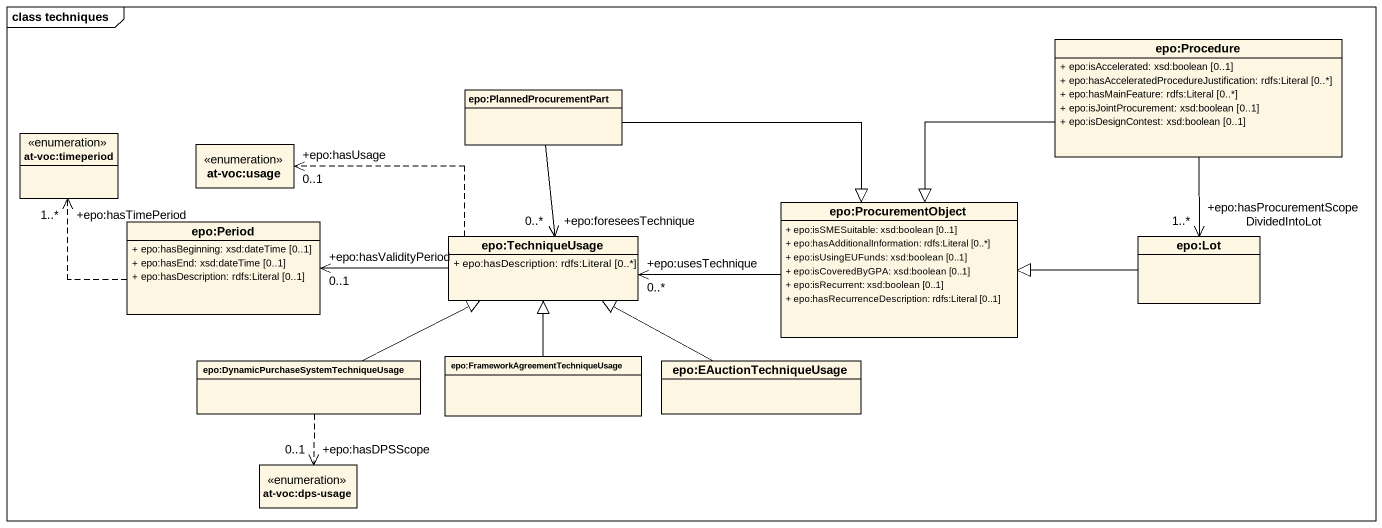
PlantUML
@startuml
mainframe class techniques
hide circle
hide empty members
skinparam classAttributeIconSize 0
class "epo:Procedure" as epo_Procedure {
  + epo:isAccelerated: xsd:boolean [0..1]
  + epo:hasAcceleratedProcedureJustification: rdfs:Literal [0..*]
  + epo:hasMainFeature: rdfs:Literal [0..*]
  + epo:isJointProcurement: xsd:boolean [0..1]
  + epo:isDesignContest: xsd:boolean [0..1]
}
class "epo:PlannedProcurementPart" as epo_PlannedProcurementPart
enum "at-voc:timeperiod" as at_voc_timeperiod
enum "at-voc:usage" as at_voc_usage
class "epo:Period" as epo_Period {
  + epo:hasBeginning: xsd:dateTime [0..1]
  + epo:hasEnd: xsd:dateTime [0..1]
  + epo:hasDescription: rdfs:Literal [0..1]
}
class "epo:TechniqueUsage" as epo_TechniqueUsage {
  + epo:hasDescription: rdfs:Literal [0..*]
}
class "epo:ProcurementObject" as epo_ProcurementObject {
  + epo:isSMESuitable: xsd:boolean [0..1]
  + epo:hasAdditionalInformation: rdfs:Literal [0..*]
  + epo:isUsingEUFunds: xsd:boolean [0..1]
  + epo:isCoveredByGPA: xsd:boolean [0..1]
  + epo:isRecurrent: xsd:boolean [0..1]
  + epo:hasRecurrenceDescription: rdfs:Literal [0..1]
}
class "epo:Lot" as epo_Lot
class "epo:DynamicPurchaseSystemTechniqueUsage" as epo_DynamicPurchaseSystemTec
class "epo:FrameworkAgreementTechniqueUsage" as epo_FrameworkAgreementTechni
class "epo:EAuctionTechniqueUsage" as epo_EAuctionTechniqueUsage
enum "at-voc:dps-usage" as at_voc_dps_usage
epo_Procedure -left-|> epo_ProcurementObject
epo_Procedure --> "+epo:hasProcurementScopeDividedIntoLot\n1..*" epo_Lot
epo_PlannedProcurementPart --> "+epo:foreseesTechnique\n0..*" epo_TechniqueUsage
epo_PlannedProcurementPart -right-|> epo_ProcurementObject
epo_Period .up.> "+epo:hasTimePeriod\n1..*" at_voc_timeperiod
epo_TechniqueUsage .left.> "+epo:hasUsage\n0..1" at_voc_usage
epo_TechniqueUsage -left-> "+epo:hasValidityPeriod\n0..1" epo_Period
epo_ProcurementObject -left-> "+epo:usesTechnique\n0..*" epo_TechniqueUsage
epo_Lot -left-|> epo_ProcurementObject
epo_DynamicPurchaseSystemTec -right-|> epo_TechniqueUsage
epo_DynamicPurchaseSystemTec ..> "+epo:hasDPSScope\n0..1" at_voc_dps_usage
epo_FrameworkAgreementTechni -up-|> epo_TechniqueUsage
epo_EAuctionTechniqueUsage -left-|> epo_TechniqueUsage
@enduml
